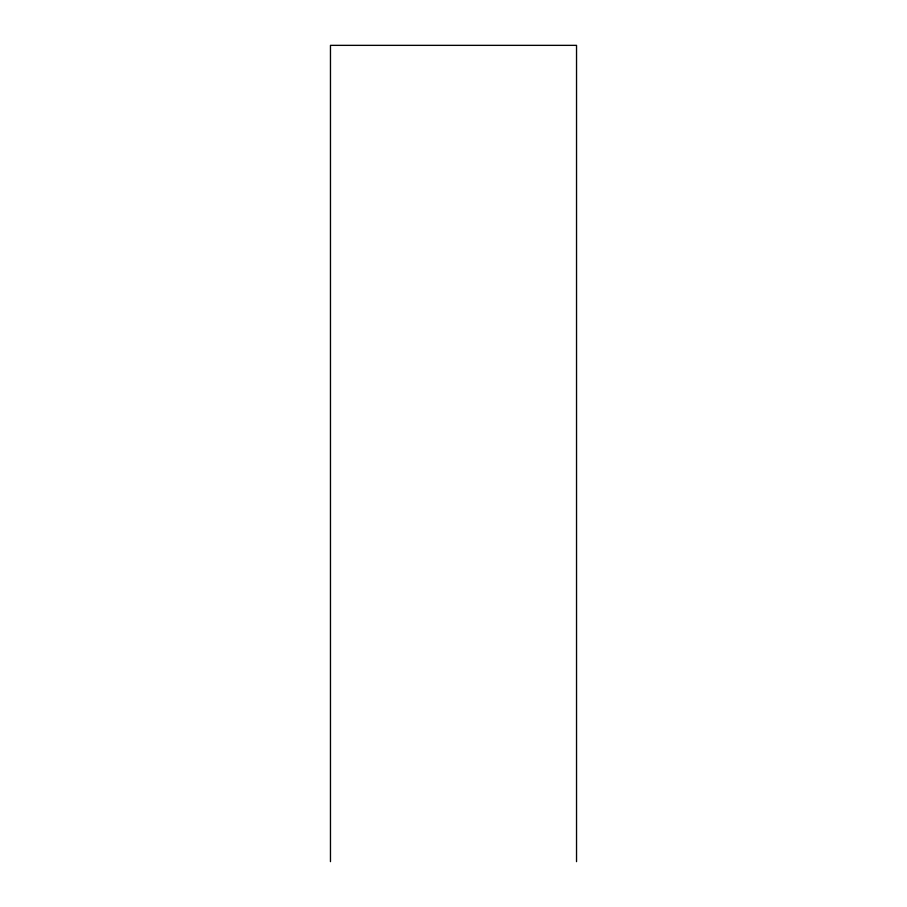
<?xml version="1.0" encoding="UTF-8"?>
<svg xmlns="http://www.w3.org/2000/svg" width="907" height="907" viewBox="0 0 907 907"><rect width="100%" height="100%" fill="white"/><g stroke="black" fill="none" stroke-linecap="round" stroke-linejoin="round"><path stroke-width="1.36" d="M576.535 861.65L576.535 45.35L330.465 45.35L330.465 861.65"/></g></svg>
